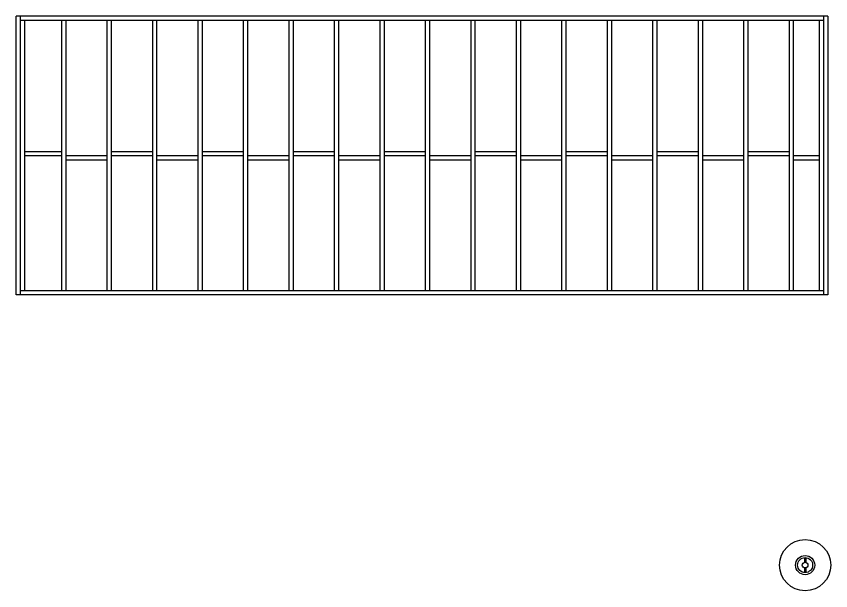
# Model space of a CAD drawing. Header units: inches. Extents: x -183 to 3029, y -67 to 1072.
# Drawn here: x 806.7 to 1093.2, y 223.2 to 425.3 of the extents above; entities that cross this region are included whole.
import ezdxf

# ---------------------------------------------------------------- set-up
doc = ezdxf.new("R2010")
doc.units = ezdxf.units.IN
doc.header["$LTSCALE"] = 0.25
doc.header["$MEASUREMENT"] = 0

msp = doc.modelspace()

# ---------------------------------------------------------------- linework, layer by layer
for p, q in [((1092.18, 425.26), (806.68, 425.26)), ((806.68, 327.26), (806.68, 425.26)), ((808.18, 327.26), (808.18, 425.26)), ((1090.68, 425.26), (1090.68, 327.26)), ((1092.18, 425.26), (1092.18, 327.26)), ((1090.68, 423.76), (808.18, 423.76)), ((809.68, 328.76), (809.68, 423.76)), ((822.68, 328.76), (822.68, 423.76)), ((824.18, 328.76), (824.18, 423.76)), ((838.68, 328.76), (838.68, 423.76)), ((840.18, 328.76), (840.18, 423.76)), ((854.68, 328.76), (854.68, 423.76)), ((856.18, 328.76), (856.18, 423.76)), ((870.68, 328.76), (870.68, 423.76)), ((872.18, 328.76), (872.18, 423.76)), ((886.68, 328.76), (886.68, 423.76)), ((888.18, 328.76), (888.18, 423.76)), ((902.68, 328.76), (902.68, 423.76)), ((904.18, 328.76), (904.18, 423.76)), ((918.68, 328.76), (918.68, 423.76)), ((920.18, 328.76), (920.18, 423.76)), ((934.68, 328.76), (934.68, 423.76)), ((936.18, 328.76), (936.18, 423.76)), ((950.68, 328.76), (950.68, 423.76)), ((952.18, 328.76), (952.18, 423.76)), ((966.68, 328.76), (966.68, 423.76)), ((968.18, 328.76), (968.18, 423.76)), ((982.68, 328.76), (982.68, 423.76)), ((984.18, 328.76), (984.18, 423.76)), ((998.68, 328.76), (998.68, 423.76)), ((1000.18, 328.76), (1000.18, 423.76)), ((1014.68, 328.76), (1014.68, 423.76)), ((1016.18, 328.76), (1016.18, 423.76)), ((1030.68, 328.76), (1030.68, 423.76)), ((1032.18, 328.76), (1032.18, 423.76)), ((1046.68, 328.76), (1046.68, 423.76)), ((1048.18, 328.76), (1048.18, 423.76)), ((1062.68, 328.76), (1062.68, 423.76)), ((1064.18, 328.76), (1064.18, 423.76)), ((1078.68, 328.76), (1078.68, 423.76)), ((1080.18, 328.76), (1080.18, 423.76)), ((1089.18, 423.76), (1089.18, 328.76)), ((809.68, 377.76), (822.68, 377.76)), ((809.68, 376.26), (822.68, 376.26)), ((824.18, 376.26), (838.68, 376.26)), ((840.18, 377.76), (854.68, 377.76)), ((840.18, 376.26), (854.68, 376.26)), ((856.18, 376.26), (870.68, 376.26)), ((872.18, 377.76), (886.68, 377.76)), ((872.18, 376.26), (886.68, 376.26)), ((888.18, 376.26), (902.68, 376.26)), ((904.18, 377.76), (918.68, 377.76)), ((904.18, 376.26), (918.68, 376.26)), ((920.18, 376.26), (934.68, 376.26)), ((936.18, 377.76), (950.68, 377.76)), ((936.18, 376.26), (950.68, 376.26)), ((952.18, 376.26), (966.68, 376.26)), ((968.18, 377.76), (982.68, 377.76)), ((968.18, 376.26), (982.68, 376.26)), ((984.18, 376.26), (998.68, 376.26)), ((1000.18, 377.76), (1014.68, 377.76)), ((1000.18, 376.26), (1014.68, 376.26)), ((1016.18, 376.26), (1030.68, 376.26)), ((1032.18, 377.76), (1046.68, 377.76)), ((1032.18, 376.26), (1046.68, 376.26)), ((1048.18, 376.26), (1062.68, 376.26)), ((1064.18, 377.76), (1078.68, 377.76)), ((1064.18, 376.26), (1078.68, 376.26)), ((1080.18, 376.26), (1089.18, 376.26)), ((824.18, 374.76), (838.68, 374.76)), ((856.18, 374.76), (870.68, 374.76)), ((888.18, 374.76), (902.68, 374.76)), ((920.18, 374.76), (934.68, 374.76)), ((952.18, 374.76), (966.68, 374.76)), ((984.18, 374.76), (998.68, 374.76)), ((1016.18, 374.76), (1030.68, 374.76)), ((1048.18, 374.76), (1062.68, 374.76)), ((1080.18, 374.76), (1089.18, 374.76)), ((1092.18, 327.26), (806.68, 327.26)), ((1090.68, 328.76), (808.18, 328.76)), ((1083.98, 234.86), (1083.98, 233.2)), ((1084.48, 234.86), (1084.48, 233.2)), ((1083.98, 231.26), (1083.98, 229.61)), ((1084.48, 231.26), (1084.48, 229.61))]:
    msp.add_line(p, q)
for radius in [9, 3.38, 2.63, 1]:
    msp.add_circle((1084.23, 232.23), radius)

doc.saveas('drawing.dxf')
